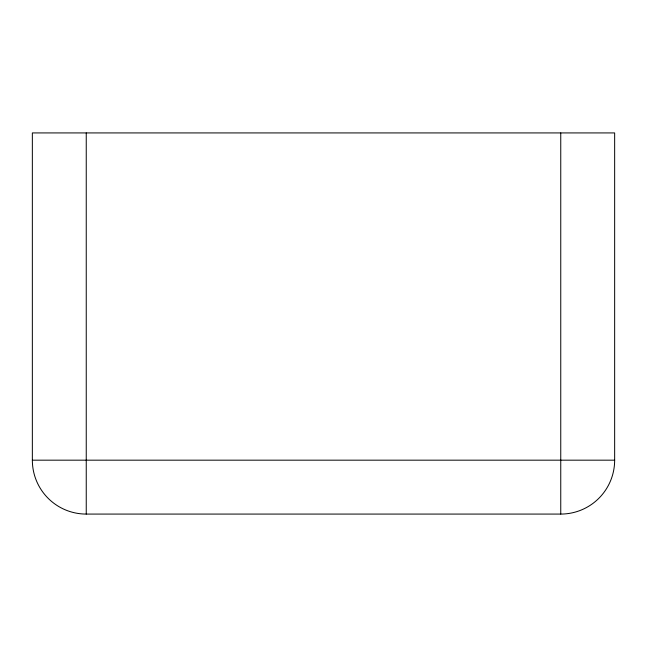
<?xml version="1.0" encoding="UTF-8"?>
<svg xmlns="http://www.w3.org/2000/svg" width="647" height="647" viewBox="0 0 647 647"><rect width="100%" height="100%" fill="white"/><g stroke="black" fill="none" stroke-linecap="round" stroke-linejoin="round"><path stroke-width="0.97" d="M32.35 460.171L614.65 460.171L614.65 132.926L32.35 132.926L32.35 460.171A53.895 53.895 0 0 0 86.245 514.074L560.755 514.074A53.895 53.895 0 0 0 614.65 460.171M560.755 132.926L560.755 514.074M86.245 132.926L86.245 514.074"/></g></svg>
